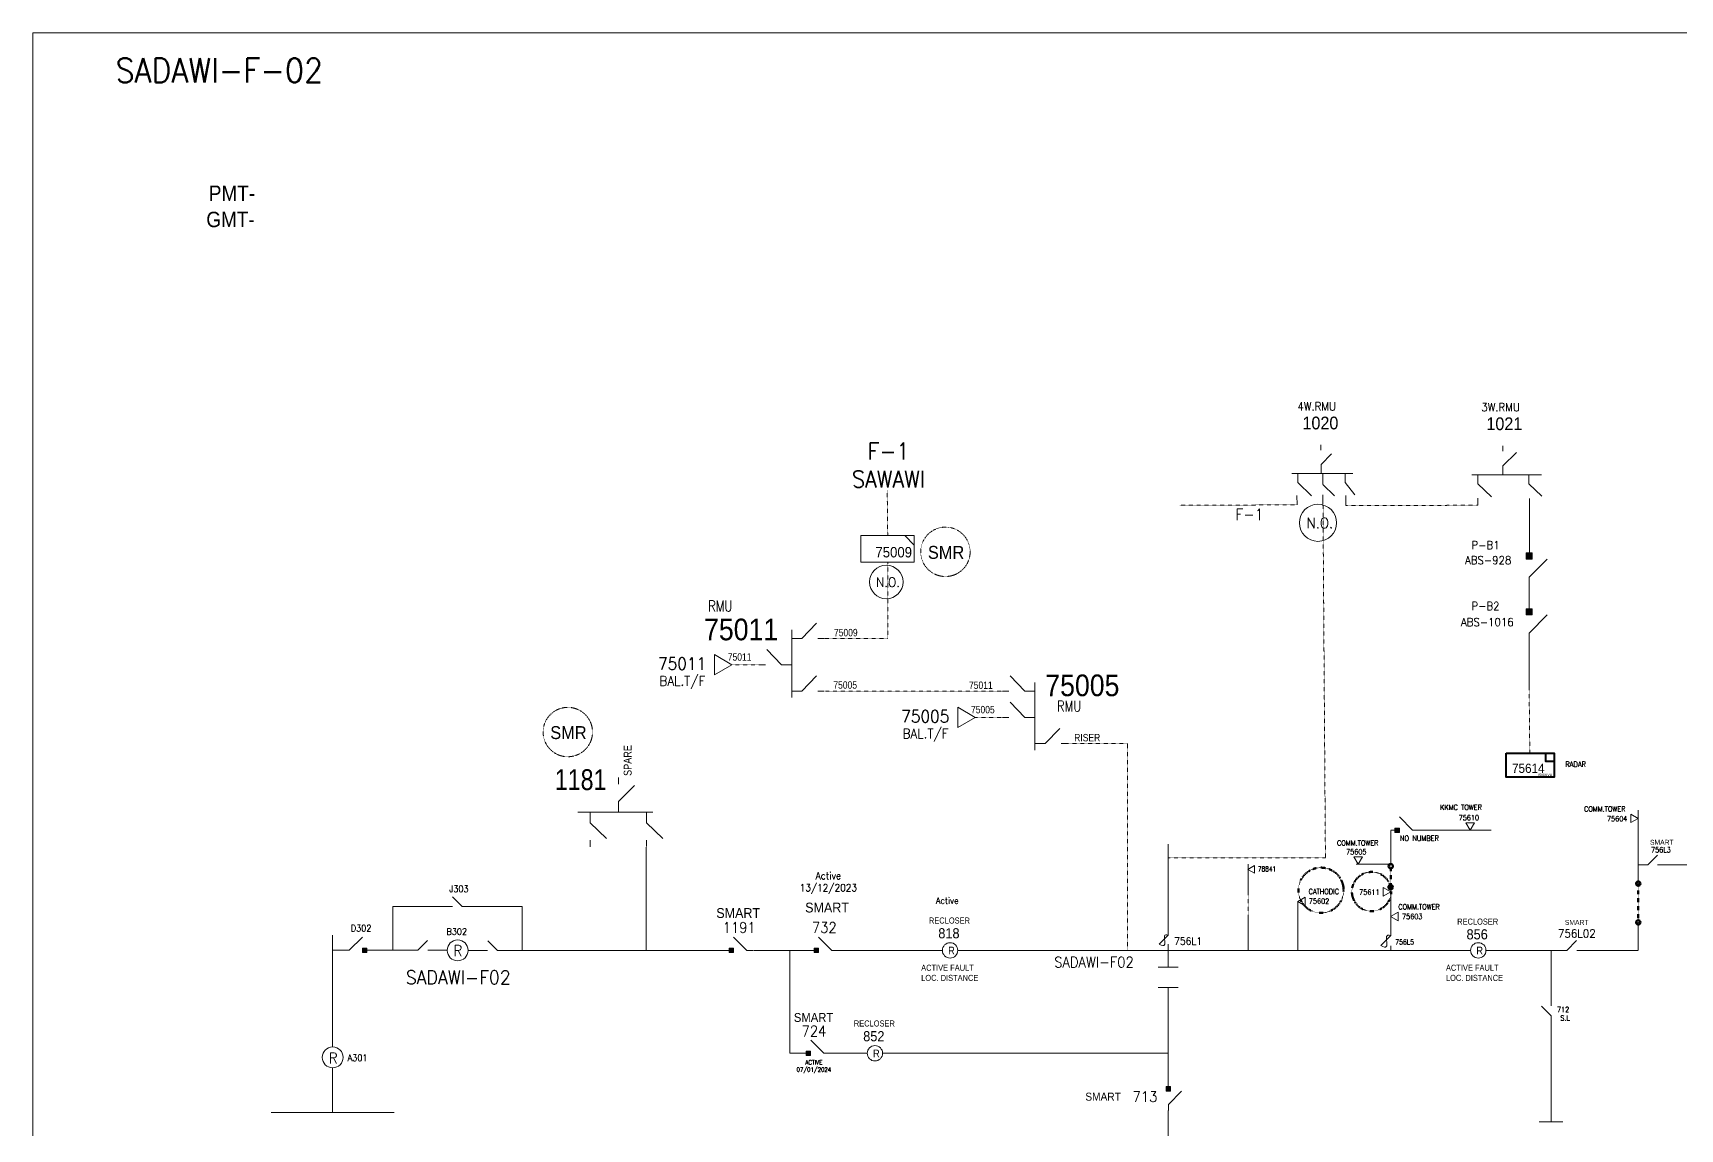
# Model space of a CAD drawing. Header units: metres. Extents: x 65984 to 144644, y -19036 to 23726.
# Drawn here: x 79820 to 80766, y 13950 to 14580 of the extents above; entities that cross this region are included whole.
import ezdxf
from ezdxf.enums import TextEntityAlignment as Align

# ---------------------------------------------------------------- set-up
doc = ezdxf.new("R2010")
doc.units = ezdxf.units.M
doc.header["$MEASUREMENT"] = 0
doc.linetypes.add('DGN Style 2', pattern=[0.023128, 0, -0.023128])
doc.linetypes.add('DGN Style 3', pattern=[0.013877, 0, -0.013877])
doc.layers.get('0').update_dxf_attribs({"color": 95, "lineweight": 40})
for name, color, linetype, lineweight in [('ABS NUMBER', 112, 'Continuous', 30), ('d_eos', 111, 'Continuous', 40), ('d_eos no', 121, 'Continuous', 40), ('d_fco text', 95, 'Continuous', 40), ('d_switch', 95, 'Continuous', 40), ('d_tf no', 6, 'Continuous', 40), ('d_ug cable', 95, 'Continuous', 40), ('d_unit sub', 7, 'Continuous', 40), ('EXI TRANS 3PH', 7, 'Continuous', 0), ('FDR  2  03', 240, 'Continuous', 40), ('FDR  2  05', 154, 'Continuous', 40), ('FDR  2  19', 172, 'Continuous', 40), ('FDR  3  01', 30, 'Continuous', 40), ('FDR  3  02', 251, 'Continuous', 40), ('FDR  4  02', 126, 'Continuous', 40), ('fedr no', 95, 'Continuous', 40), ('Level 37', 7, 'Continuous', 0), ('O H MAIN FEEDER', 4, 'Continuous', 100), ('REGULATOR', 5, 'Continuous', 40), ('RMU', 30, 'Continuous', 120), ('SW N O', 114, 'Continuous', 30)]:
    doc.layers.add(name, color=color, linetype=linetype, lineweight=lineweight)
doc.styles.add('NASKHF', font='naskhf.shx', dxfattribs={"height": 8})
doc.styles.add('Style-Arial', font='arial.ttf')
doc.styles.add('Style-ENGINEERING', font='ENGINEERING.shx')
doc.styles.add('Style-msdefault', font='msdefault.shx')
doc.styles.add('Style-STANDARD', font='STANDARD.shx')

# ---------------------------------------------------------------- blocks, each defined once
blk = doc.blocks.new('ABS2')
at = {"color": 0, "linetype": 'ByBlock', "lineweight": -2}
for q in [(-59.8, 87), (0, 0)]:
    blk.add_line((0, 27.2), q, dxfattribs=at)
at = {"color": 0, "linetype": 'ByBlock', "lineweight": -2, "flags": 128}
for points in [[(10, 87.2), (-10, 87.2), (-10, 107.2), (10, 107.2)], [(7.6, 99.3), (7.6, 99.3), (7.6, 99.3), (7.6, 99.3)]]:
    blk.add_lwpolyline(points, close=True, dxfattribs=at)
at = {"color": 0, "linetype": 'ByBlock', "lineweight": -2}
for points in [[(10, 87.2), (-10, 87.2), (10, 107.2), (-10, 107.2)], [(7.6, 99.3), (7.6, 99.3), (7.6, 99.3)]]:
    blk.add_solid(points, dxfattribs=at)
blk = doc.blocks.new('*U1212')
at = {"layer": 'FDR  2  05', "color": 6, "linetype": 'Continuous', "lineweight": 13}
blk.add_line((11.8, -11.2), (22.6, -11.2), dxfattribs=at)
at = {"layer": 'FDR  2  05', "color": 6, "linetype": 'Continuous', "lineweight": 13, "flags": 128}
blk.add_lwpolyline([(-22.6, -11.2), (-11, -11.2), (11.4, 11.2)], dxfattribs=at)
blk = doc.blocks.new('*U1399')
at = {"layer": 'FDR  2  05', "color": 2, "linetype": 'Continuous', "lineweight": 13}
blk.add_line((11.8, -11.2), (22.6, -11.2), dxfattribs=at)
at = {"layer": 'FDR  2  05', "color": 2, "linetype": 'Continuous', "lineweight": 13, "flags": 128}
blk.add_lwpolyline([(-22.6, -11.2), (-11, -11.2), (11.4, 11.2)], dxfattribs=at)
blk = doc.blocks.new('FUSE01')
at = {"color": 0, "linetype": 'ByBlock', "lineweight": -2}
blk.add_line((0, -17.15), (0, -22.55), dxfattribs=at)
at = {"color": 0, "linetype": 'ByBlock', "lineweight": -2, "flags": 128}
blk.add_lwpolyline([(0, 0.05), (0, -5.75), (-11.2, -16.95)], dxfattribs=at)
at = {"color": 0, "linetype": 'ByBlock', "lineweight": -2}
blk.add_open_spline([(-11.2, -16.95), (3.4, -25.35), (-11.6, -1.35), (0, -5.75)], degree=3, dxfattribs=at)
blk = doc.blocks.new('*U1401')
at = {"layer": 'REGULATOR', "color": 2, "linetype": 'Continuous', "lineweight": 13}
blk.add_circle((0, 0.1), 7.56, dxfattribs=at)
at = {"layer": 'ABS NUMBER', "color": 2, "lineweight": 13, "style": 'Style-ENGINEERING', "width": 0.9}
blk.add_text('R', height=7.56, dxfattribs=at).set_placement((-1.9, 3.7), align=Align.TOP_LEFT)
blk = doc.blocks.new('*U1059')
at = {"layer": 'REGULATOR', "color": 7, "linetype": 'Continuous', "lineweight": 13}
blk.add_circle((0, 0.1), 7.56, dxfattribs=at)
at = {"layer": 'ABS NUMBER', "color": 7, "lineweight": 13, "style": 'Style-ENGINEERING', "width": 0.9}
blk.add_text('R', height=7.56, dxfattribs=at).set_placement((-1.9, 3.7), align=Align.TOP_LEFT)
blk = doc.blocks.new('*U1402')
at = {"layer": 'FDR  4  02', "linetype": 'Continuous', "lineweight": 13}
blk.add_circle((0, 1.1), 20, dxfattribs=at)
at = {"layer": 'FDR  4  02', "linetype": 'Continuous', "lineweight": 13, "style": 'Style-STANDARD'}
blk.add_text('R', height=20.7, dxfattribs=at).set_placement((1, -0.4), align=Align.MIDDLE_CENTER)
blk = doc.blocks.new('*U1403')
at = {"layer": 'FDR  4  02', "linetype": 'Continuous', "lineweight": 13}
blk.add_circle((0, 0.6), 24.1, dxfattribs=at)
at = {"layer": 'FDR  4  02', "linetype": 'Continuous', "lineweight": 13, "style": 'Style-STANDARD'}
blk.add_text('R', height=25, dxfattribs=at).set_placement((0.4, 0), align=Align.MIDDLE_CENTER)
blk = doc.blocks.new('TRA1_816')
at = {"layer": 'EXI TRANS 3PH', "color": 6, "linetype": 'Continuous', "lineweight": 13, "flags": 128}
blk.add_lwpolyline([(10, -17), (0, 0), (-10, -17)], close=True, dxfattribs=at)
blk = doc.blocks.new('TRA1_815')
at = {"layer": 'EXI TRANS 3PH', "color": 6, "linetype": 'Continuous', "lineweight": 13, "xscale": 1.000046566207833, "yscale": 1.000046566207833, "zscale": 1.000046566207833, "rotation": 180}
blk.add_blockref('TRA1_816', (0, 0), dxfattribs=at)
blk = doc.blocks.new('TF3')
at = {"color": 0, "linetype": 'ByBlock', "lineweight": -2}
for p, q in [((11.3, 9), (18.3, 9)), ((18.3, 9), (18.3, 2))]:
    blk.add_line(p, q, dxfattribs=at)
at = {"color": 0, "linetype": 'ByBlock', "lineweight": -2, "flags": 128}
blk.add_lwpolyline([(18.3, 2), (11.3, 2), (11.3, 9)], dxfattribs=at)
at = {"color": 0, "linetype": 'ByBlock', "lineweight": -2}
blk.add_3dface([(-21.7, 9), (18.3, 9), (18.3, -11), (-21.7, -11)], dxfattribs=at)
blk = doc.blocks.new('TF_8')
at = {"color": 0, "linetype": 'ByBlock', "lineweight": -2}
blk.add_line((6.3, 4.95), (9.9, 1.35), dxfattribs=at)
blk.add_3dface([(-10.1, 4.95), (9.9, 4.95), (9.9, -5.05), (-10.1, -5.05)], dxfattribs=at)
blk = doc.blocks.new('TRA1_814')
at = {"layer": 'EXI TRANS 3PH', "color": 1, "linetype": 'Continuous', "lineweight": 13, "flags": 128}
blk.add_lwpolyline([(10, -17), (0, 0), (-10, -17)], close=True, dxfattribs=at)
blk = doc.blocks.new('TRA1_813')
at = {"layer": 'EXI TRANS 3PH', "color": 1, "linetype": 'Continuous', "lineweight": 13, "xscale": 1.000046566207833, "yscale": 1.000046566207833, "zscale": 1.000046566207833, "rotation": 180}
blk.add_blockref('TRA1_814', (0, 0), dxfattribs=at)
blk = doc.blocks.new('*U1326')
at = {"layer": 'd_eos', "color": 2, "linetype": 'Continuous', "lineweight": 13, "ltscale": 1.821262}
for p, q in [((-12.95, 12.1), (-12.95, 14.93)), ((11.34, 12.1), (11.34, 14.92)), ((-12.95, 4.66), (-5.94, 11.45)), ((11.34, 4.66), (18.34, 11.45)), ((14.01, 0.01), (-18.32, 0.01)), ((-12.95, 0.01), (-12.95, 4.66)), ((-0.8, 0.01), (-0.8, -4.64)), ((11.34, 0.01), (11.34, 4.66)), ((-0.8, -4.64), (6.2, -11.44)), ((-0.8, -12.09), (-0.8, -14.91))]:
    blk.add_line(p, q, dxfattribs=at)
blk = doc.blocks.new('*U893')
at = {"layer": 'SW N O', "color": 3, "lineweight": 13}
blk.add_circle((0, 0), 16.8, dxfattribs=at)
at = {"layer": 'SW N O', "color": 3, "lineweight": 13, "style": 'Style-STANDARD'}
blk.add_text('N.O.', height=9.6, dxfattribs=at).set_placement((1.7, -0.2), align=Align.MIDDLE_CENTER)

msp = doc.modelspace()

# ---------------------------------------------------------------- linework, layer by layer
at = {"layer": 'd_eos', "color": 7, "linetype": 'Continuous', "lineweight": 13, "ltscale": 0.928664}
for p, q in [((80559.88, 14339.77), (80559.88, 14342.94)), ((80560.08, 14331.68), (80566.13, 14337.74)), ((80664.44, 14339.19), (80664.44, 14342.36)), ((80664.45, 14330.85), (80672.29, 14338.47)), ((80543.32, 14326.44), (80578.32, 14326.45)), ((80546.75, 14326.44), (80546.75, 14321.23)), ((80560.08, 14326.47), (80560.08, 14331.68)), ((80561.15, 14320.21), (80561.07, 14326.39)), ((80573.98, 14326.44), (80573.98, 14321.23)), ((80646.7, 14325.74), (80686.63, 14325.74)), ((80650.13, 14325.74), (80650.13, 14320.53)), ((80664.44, 14325.64), (80664.44, 14330.85)), ((80546.75, 14321.23), (80554.6, 14313.61)), ((80561.17, 14320.18), (80567.75, 14313.53)), ((80573.98, 14321.23), (80579.51, 14314.1)), ((80650.13, 14320.53), (80657.98, 14312.91)), ((80679.42, 14320.51), (80686.84, 14313.32)), ((80546.18, 14313.82), (80546.29, 14308.31)), ((80561.19, 14309), (80561.18, 14314.22)), ((80574.28, 14313.79), (80574.37, 14308.04)), ((80650.13, 14312.18), (80650.15, 14308.14))]:
    msp.add_line(p, q, dxfattribs=at)
at = {"layer": 'd_eos', "color": 7, "linetype": 'Continuous', "lineweight": 13, "ltscale": 0.835797}
for p, q in [((80679.36, 14325.74), (80679.44, 14320.54)), ((80679.8, 14312), (80679.82, 14308.36))]:
    msp.add_line(p, q, dxfattribs=at)
at = {"layer": 'd_eos', "color": 7, "linetype": 'Continuous', "lineweight": 13, "ltscale": 1.031848}
for p, q in [((80261.82, 14231.66), (80270.28, 14240.38)), ((80256.03, 14197.58), (80256.02, 14236.48)), ((80256.03, 14231.65), (80261.82, 14231.66)), ((80271.09, 14231.66), (80274.61, 14231.66)), ((80250.23, 14216.53), (80241.77, 14225.25)), ((80240.96, 14216.53), (80237.44, 14216.53)), ((80256.03, 14216.53), (80250.23, 14216.53)), ((80256.03, 14201.4), (80261.82, 14201.4)), ((80261.82, 14201.4), (80270.28, 14210.12)), ((80271.09, 14201.4), (80274.61, 14201.4)), ((80380.66, 14201.4), (80377.14, 14201.4)), ((80389.93, 14201.4), (80381.47, 14210.12)), ((80395.72, 14201.39), (80389.93, 14201.39)), ((80395.73, 14167.32), (80395.72, 14206.22)), ((80389.93, 14186.27), (80381.47, 14194.99)), ((80380.66, 14186.27), (80377.14, 14186.27)), ((80395.73, 14186.27), (80389.93, 14186.27)), ((80401.52, 14171.14), (80409.98, 14179.86)), ((80395.73, 14171.14), (80401.52, 14171.14)), ((80410.79, 14171.14), (80414.31, 14171.14))]:
    msp.add_line(p, q, dxfattribs=at)
at = {"layer": 'd_ug cable', "color": 2, "linetype": 'DGN Style 3', "lineweight": 13}
for centre in [(80344.32, 14281.4), (80127.42, 14177.81)]:
    msp.add_circle(centre, 14.19, dxfattribs=at)
at = {"layer": 'd_ug cable', "color": 194, "linetype": 'DGN Style 2', "lineweight": 100}
for centre, radius in [((80560.06, 14086.87), 13.01), ((80589.08, 14086.13), 11.28)]:
    msp.add_circle(centre, radius, dxfattribs=at)
at = {"layer": 'FDR  2  05', "color": 94, "linetype": 'Continuous', "lineweight": 13}
for p, q in [((80679.79, 14280.27), (80679.79, 14308.3)), ((80679.59, 14248.6), (80679.59, 14262.77)), ((80679.59, 14202.6), (80679.59, 14230.64))]:
    msp.add_line(p, q, dxfattribs=at)
at = {"layer": 'FDR  2  05', "color": 6, "linetype": 'Continuous', "lineweight": 13}
for p, q in [((80742.3, 14101.5), (80742.3, 14132.89)), ((80600.07, 14121.39), (80604.22, 14121.39)), ((80600.09, 14101.83), (80600.11, 14121.26)), ((80614.84, 14121.39), (80657.72, 14121.39)), ((80518.19, 14084.63), (80518.2, 14101.95)), ((80580.21, 14101.83), (80600.07, 14101.83)), ((80600.07, 14063.28), (80600.07, 14088.66)), ((80546.76, 14052.34), (80546.76, 14080.37)), ((80518.19, 14052.34), (80518.19, 14072.66)), ((80472.31, 14052.38), (80472.31, 14054.47))]:
    msp.add_line(p, q, dxfattribs=at)
at = {"layer": 'FDR  2  05', "color": 6, "linetype": 'Continuous', "lineweight": 100}
for centre in [(80600.08, 14100.72), (80600.06, 14088.68), (80742.28, 14090.68), (80742.26, 14068.43)]:
    msp.add_circle(centre, 1.25, dxfattribs=at)
at = {"layer": 'FDR  2  19', "color": 1, "linetype": 'DGN Style 3', "lineweight": 13}
for p, q in [((80478.93, 14308.25), (80546.29, 14308.34)), ((80574.37, 14308.04), (80650.15, 14308.14)), ((80237.44, 14216.53), (80221.72, 14216.52)), ((80377.14, 14201.4), (80275.38, 14201.4)), ((80377.14, 14186.27), (80361.43, 14186.26))]:
    msp.add_line(p, q, dxfattribs=at)
at = {"layer": 'FDR  2  19', "color": 6, "linetype": 'DGN Style 3', "lineweight": 106}
for p, q in [((80600.09, 14088.86), (80600.09, 14101.83)), ((80742.28, 14068.44), (80742.3, 14090.69))]:
    msp.add_line(p, q, dxfattribs=at)
at = {"layer": 'FDR  2  19', "color": 6, "linetype": 'DGN Style 3', "lineweight": 13}
msp.add_line((80518.19, 14072.66), (80518.19, 14084.77), dxfattribs=at)
at = {"layer": 'FDR  2  19', "color": 1, "linetype": 'DGN Style 3', "lineweight": 13, "flags": 128}
for points in [[(80311.16, 14290.81), (80311.16, 14290.81), (80310.88, 14316.98)], [(80472.31, 14105.59), (80562.59, 14105.59), (80561.19, 14309)], [(80311.22, 14275.39), (80311.22, 14231.66), (80274.61, 14231.66)], [(80679.98, 14165.69), (80679.98, 14165.69), (80679.59, 14203.06)], [(80414.31, 14171.14), (80448.82, 14171.14), (80448.82, 14052.35)]]:
    msp.add_lwpolyline(points, dxfattribs=at)
at = {"layer": 'O H MAIN FEEDER', "color": 6, "lineweight": 13, "ltscale": 0.304429}
for p, q in [((80172.52, 14111.64), (80172.52, 14052.52)), ((80472.31, 14063.55), (80472.31, 14113.34)), ((80742.3, 14090.69), (80742.3, 14101.5)), ((80742.3, 14101.5), (80744.82, 14101.5)), ((80756.1, 14101.5), (80798.24, 14101.5)), ((80011.84, 14052.39), (80026.96, 14052.39)), ((80038.46, 14052.39), (80026.96, 14052.39)), ((80049.69, 14052.39), (80058.16, 14052.39)), ((80078.63, 14052.33), (80070.16, 14052.33)), ((80089.86, 14052.33), (80118.36, 14052.33)), ((80118.36, 14052.33), (80137.07, 14052.33)), ((80137.07, 14052.33), (80220.03, 14052.34)), ((80234.05, 14052.34), (80247.21, 14052.34)), ((80234.43, 14052.34), (80268.98, 14052.34)), ((80254.89, 14052.29), (80254.89, 13993.17)), ((80282.57, 14052.34), (80342.57, 14052.34)), ((80351.38, 14052.34), (80418.85, 14052.34)), ((80416.96, 14052.34), (80509.87, 14052.34)), ((80472.31, 14052.34), (80472.31, 14042.59)), ((80509.87, 14052.34), (80646, 14052.34)), ((80654.93, 14052.34), (80698.54, 14052.34)), ((80692.24, 14052.33), (80692.24, 14023.13)), ((80709.35, 14052.34), (80742.3, 14052.34)), ((80478.02, 14042.59), (80466.6, 14042.59)), ((80478.02, 14030.96), (80466.6, 14030.96)), ((80472.31, 14030.96), (80472.31, 13974.01)), ((80692.24, 14011.9), (80692.24, 13953.87)), ((80254.89, 13993.17), (80264.41, 13993.17)), ((80278.01, 13993.17), (80299.44, 13993.17)), ((80308.24, 13993.17), (80472.31, 13993.17)), ((80472.31, 13960.37), (80472.31, 13943.97)), ((80699.05, 13953.87), (80685.43, 13953.87))]:
    msp.add_line(p, q, dxfattribs=at)
at = {"layer": 'O H MAIN FEEDER', "lineweight": 13, "ltscale": 0.304429}
for p, q in [((79992.3, 14061.08), (79992.3, 13996.82)), ((79992.34, 14052.39), (79998.48, 14052.39)), ((80249.62, 14052.34), (80261.32, 14052.34)), ((79992.3, 13984.83), (79992.3, 13959.18)), ((80027.58, 13959.18), (79957.02, 13959.18))]:
    msp.add_line(p, q, dxfattribs=at)
at = {"layer": 'O H MAIN FEEDER', "color": 6, "lineweight": 13, "ltscale": 0.273986}
msp.add_line((80742.28, 14052.51), (80742.28, 14068.44), dxfattribs=at)
at = {"layer": 'O H MAIN FEEDER', "color": 140, "lineweight": 13, "ltscale": 0.498271, "flags": 128}
msp.add_lwpolyline([(79820.19, 13313.11), (79820.19, 14579.63), (81547.74, 14579.63), (81547.74, 13313.11)], close=True, dxfattribs=at)
at = {"layer": 'O H MAIN FEEDER', "color": 6, "lineweight": 13, "ltscale": 0.304429, "flags": 128}
for points in [[(80058.45, 14077.46), (80026.96, 14077.46)], [(80026.96, 14052.39), (80026.96, 14077.46)], [(80101.17, 14077.46), (80069.69, 14077.46)], [(80101.17, 14052.45), (80101.17, 14077.46)]]:
    msp.add_lwpolyline(points, dxfattribs=at)

# ---------------------------------------------------------------- block references
at = {"layer": 'd_eos', "color": 2, "linetype": 'Continuous', "lineweight": 13, "ltscale": 0.849632, "extrusion": (0, 0, -1), "xscale": 1.331, "yscale": 1.331, "zscale": 1.331, "rotation": 180.0000000000001}
msp.add_blockref('*U1326', (-80157.52, 14131.8), dxfattribs=at)
at = {"layer": 'd_unit sub', "color": 2, "linetype": 'Continuous', "lineweight": 13, "xscale": 1.533470680313094, "yscale": 1.533470680313094, "zscale": 1.006283101268789, "rotation": 359.9999999999999}
msp.add_blockref('TF_8', (80311.27, 14283.13), dxfattribs=at)
at = {"layer": 'd_unit sub', "color": 1, "linetype": 'Continuous', "lineweight": 40, "xscale": 0.6900618061434841, "yscale": 0.6900618061434841, "zscale": 0.2760435803400538, "rotation": 359.9999999999999}
msp.add_blockref('TF3', (80681.32, 14159.48), dxfattribs=at)
at = {"layer": 'EXI TRANS 3PH', "color": 1, "linetype": 'Continuous', "lineweight": 13, "extrusion": (0, 0, -1), "xscale": 0.5858162595875421, "yscale": 0.5870959823842185, "zscale": 0.5858162595875421, "rotation": 269.9922887923341}
for p in [(-80221.72, 14216.52), (-80361.43, 14186.26)]:
    msp.add_blockref('TRA1_813', p, dxfattribs=at)
at = {"layer": 'EXI TRANS 3PH', "color": 6, "linetype": 'Continuous', "lineweight": 13}
for p, xscale, yscale, zscale, rotation in [((80645.72, 14121.38), 0.2484432804949534, 0.2489860078851998, 0.2484432804949534, 359.9998128257428), ((80738.02, 14125.75), 0.2484432804949532, 0.2489860078852003, 0.2484432804949532, 329.9998128257428), ((80518.09, 14098.86), 0.2235989524454576, 0.2240874070966803, 0.2235989524454576, 269.9998128257428), ((80581.4, 14101.88), 0.2484432804949534, 0.2489860078851998, 0.2484432804949534, 359.9998128257428), ((80546.75, 14080.37), 0.2484432804949529, 0.2489860078852003, 0.2484432804949529, 269.9998128257428), ((80600.06, 14071.72), 0.2484432804949529, 0.2489860078852003, 0.2484432804949529, 269.9998128257428)]:
    msp.add_blockref('TRA1_815', p, dxfattribs=dict(at, xscale=xscale, yscale=yscale, zscale=zscale, rotation=rotation))
at = {"layer": 'EXI TRANS 3PH', "color": 6, "linetype": 'Continuous', "lineweight": 13, "extrusion": (0, 0, -1), "xscale": 0.2484432804949529, "yscale": 0.2489860078852004, "zscale": 0.2484432804949529, "rotation": 270.000187174212}
msp.add_blockref('TRA1_815', (-80600.08, 14086), dxfattribs=at)
at = {"layer": 'FDR  2  03', "color": 121, "linetype": 'Continuous', "lineweight": 13}
for p, xscale, yscale, zscale, rotation in [((80679.59, 14262.16), 0.1732589425026624, -0.1732589425026634, 0.4639877993179303, 179.9998128257428), ((80679.59, 14230.02), 0.1732589425026624, -0.1732589425026634, 0.4639877993179303, 179.9998128257428), ((79998.36, 14052.39), 0.1273363878880791, 0.1273363878880791, 0.2186401340495829, 270.0001871742572)]:
    msp.add_blockref('ABS2', p, dxfattribs=dict(at, xscale=xscale, yscale=yscale, zscale=zscale, rotation=rotation))
at = {"layer": 'FDR  2  03', "color": 6, "linetype": 'Continuous', "lineweight": 13, "xscale": 0.1273363878880791, "yscale": -0.1273363878880797, "zscale": 0.2186401340495829, "rotation": 269.9998128257428}
msp.add_blockref('ABS2', (80616.16, 14121.39), dxfattribs=at)
at = {"layer": 'FDR  2  03', "color": 2, "linetype": 'Continuous', "lineweight": 13, "yscale": -0.1273363878880797, "zscale": 0.2186401340495829}
for p, xscale, rotation in [((80233.67, 14052.34), 0.1273363878880791, 269.9998128257428), ((80282.57, 14052.34), 0.1273363878880791, 269.9998128257428), ((80278.01, 13993.17), 0.1273363878880791, 269.9998128257428), ((80472.39, 13960.36), 0.1273363878880792, 180.0002730902406)]:
    msp.add_blockref('ABS2', p, dxfattribs=dict(at, xscale=xscale, rotation=rotation))
at = {"layer": 'FDR  2  05', "color": 2, "linetype": 'Continuous', "lineweight": 13, "xscale": 0.2485470737529523, "yscale": 0.2485470737529523, "zscale": 0.2485470737529523}
for p in [(80750.49, 14104.29), (80704.05, 14055.13)]:
    msp.add_blockref('*U1399', p, dxfattribs=at)
at = {"layer": 'FDR  2  05', "color": 6, "linetype": 'Continuous', "lineweight": 13, "extrusion": (0, 0, -1), "xscale": 0.2485470737529523, "yscale": 0.2485470737529523, "zscale": 0.2485470737529523}
msp.add_blockref('*U1212', (-80064.06, 14080.25), dxfattribs=at)
at = {"layer": 'FDR  2  05', "color": 7, "linetype": 'Continuous', "lineweight": 13, "rotation": 359.9996256514858}
for p, xscale, yscale, zscale in [((80472.31, 14063.67), 0.4574238373699914, 0.4574238373699914, 0.785409502961193), ((80600.07, 14063.71), 0.5082487081888794, 0.5082487081888794, 0.8726772255124368)]:
    msp.add_blockref('FUSE01', p, dxfattribs=dict(at, xscale=xscale, yscale=yscale, zscale=zscale))
at = {"layer": 'FDR  2  05', "color": 6, "linetype": 'Continuous', "lineweight": 13, "xscale": 0.2485470737529523, "yscale": 0.2485470737529523, "zscale": 0.2485470737529523}
msp.add_blockref('*U1212', (80044.08, 14055.18), dxfattribs=at)
at = {"layer": 'FDR  2  05', "color": 6, "linetype": 'Continuous', "lineweight": 13, "extrusion": (0, 0, -1), "xscale": 0.2485470737529523, "yscale": 0.2485470737529523, "zscale": 0.2485470737529523, "rotation": 359.9999999999999}
msp.add_blockref('*U1212', (-80084.24, 14055.12), dxfattribs=at)
at = {"layer": 'FDR  2  05', "color": 6, "linetype": 'Continuous', "lineweight": 13, "xscale": 0.2485470737529521, "yscale": 0.2485470737529521, "zscale": 0.2485470737529521, "rotation": 90}
msp.add_blockref('*U1212', (80689.46, 14017.52), dxfattribs=at)
at = {"layer": 'FDR  4  02', "linetype": 'Continuous', "lineweight": 13}
for name, p, xscale, yscale, zscale in [('*U1403', (80064.16, 14052.19), 0.2485470737529523, 0.2485470737529523, 0.2485470737529523), ('*U1402', (79992.36, 13990.5), 0.2999284268025317, 0.2999284268025317, 0.2999284268025317)]:
    msp.add_blockref(name, p, dxfattribs=dict(at, xscale=xscale, yscale=yscale, zscale=zscale))
at = {"layer": 'REGULATOR', "color": 2, "linetype": 'Continuous', "lineweight": 13, "xscale": 0.5824017097391738, "yscale": 0.5824017097391738, "zscale": 0.5824017097391738}
msp.add_blockref('*U1401', (80346.98, 14052.28), dxfattribs=at)
at = {"layer": 'REGULATOR', "color": 7, "linetype": 'Continuous', "lineweight": 13, "xscale": 0.5824017097391738, "yscale": 0.5824017097391738, "zscale": 0.5824017097391738}
for p in [(80650.41, 14052.28), (80303.85, 13993.11)]:
    msp.add_blockref('*U1059', p, dxfattribs=at)
at = {"layer": 'SW N O', "color": 3, "lineweight": 13}
for p, xscale, yscale, zscale in [((80558.32, 14298.08), 0.635590222962781, 0.635590222962781, 0.635590222962781), ((80310.36, 14264.07), 0.5720312006665029, 0.5720312006665029, 0.5720312006665029)]:
    msp.add_blockref('*U893', p, dxfattribs=dict(at, xscale=xscale, yscale=yscale, zscale=zscale))

# ---------------------------------------------------------------- texts
at = {"layer": 'ABS NUMBER', "color": 2, "lineweight": 13, "style": 'Style-Arial', "width": 0.9}
msp.add_text('818', height=5.824, dxfattribs=at).set_placement((80340.22, 14065.08), align=Align.TOP_LEFT)
at = {"layer": 'ABS NUMBER', "color": 7, "lineweight": 13, "style": 'Style-Arial', "width": 0.9}
for s, p in [('856', (80643.65, 14064.46)), ('852', (80297.09, 14005.91))]:
    msp.add_text(s, height=5.824, dxfattribs=at).set_placement(p, align=Align.TOP_LEFT)
at = {"layer": 'd_eos no', "color": 7, "linetype": 'Continuous', "lineweight": 13, "style": 'Style-Arial', "width": 0.88}
for s, height, p in [('PMT-', 8.843, (79921.22, 14491.93)), ('GMT-', 8.843, (79919.78, 14476.84)), ('75011', 12.457, (80205.68, 14243.01)), ('75005', 12.457, (80401.68, 14210.88))]:
    msp.add_text(s, height=height, dxfattribs=at).set_placement(p, align=Align.TOP_LEFT)
at = {"layer": 'd_eos no', "color": 2, "linetype": 'Continuous', "lineweight": 13, "style": 'Style-msdefault', "width": 0.833333}
msp.add_text('1181', height=11.979, dxfattribs=at).set_placement((80119.93, 14144.46))
at = {"layer": 'd_fco text', "color": 2, "linetype": 'Continuous', "lineweight": 13, "style": 'Style-msdefault', "width": 0.916667}
msp.add_text('RECLOSER', height=3.494, dxfattribs=at).set_placement((80334.85, 14071.24), align=Align.TOP_LEFT)
at = {"layer": 'd_fco text', "color": 7, "linetype": 'Continuous', "lineweight": 13, "style": 'Style-msdefault', "width": 0.916667}
for p in [(80638.28, 14070.62), (80291.71, 14012.07)]:
    msp.add_text('RECLOSER', height=3.494, dxfattribs=at).set_placement(p, align=Align.TOP_LEFT)
at = {"layer": 'd_fco text', "color": 1, "linetype": 'Continuous', "lineweight": 13, "char_height": 3.4944, "attachment_point": 1, "style": 'NASKHF'}
for insert in [(80330.4, 14044.09), (80631.82, 14044.09)]:
    msp.add_mtext('\\Fmsdefault;\\H1x;\\W0.916667;ACTIVE FAULT \\PLOC. DISTANCE', dxfattribs=dict(at, insert=insert))
at = {"layer": 'd_switch', "color": 7, "linetype": 'Continuous', "lineweight": 13, "style": 'Style-ENGINEERING', "width": 0.857143}
msp.add_text('75009', height=4.273, dxfattribs=at).set_placement((80293.9, 14237.11), align=Align.TOP_RIGHT)
for s, p in [('75011', (80219.3, 14223.1)), ('75005', (80359, 14192.84))]:
    msp.add_text(s, height=4.273, dxfattribs=at).set_placement(p, align=Align.TOP_LEFT)
for s, p in [('75005', (80293.55, 14202.72)), ('RISER', (80433.25, 14172.46))]:
    msp.add_text(s, height=4.273, dxfattribs=at).set_placement(p, align=Align.RIGHT)
msp.add_text('75011', height=4.273, rotation=0.00752, dxfattribs=at).set_placement((80357.85, 14206.85), align=Align.TOP_LEFT)
msp.add_text('SPARE', height=4.565, rotation=90, dxfattribs=at).set_placement((80159.51, 14170.33), align=Align.TOP_RIGHT)
at = {"layer": 'd_tf no', "color": 7, "linetype": 'Continuous', "lineweight": 13, "style": 'Style-msdefault', "width": 0.945946}
for s, p in [('1020', (80549.4, 14359.1)), ('1021', (80655.05, 14358.65))]:
    msp.add_text(s, height=7.328, dxfattribs=at).set_placement(p, align=Align.TOP_LEFT)
at = {"layer": 'd_tf no', "color": 2, "linetype": 'Continuous', "lineweight": 13, "style": 'Style-msdefault', "width": 0.945946}
msp.add_text('75009', height=5.972, dxfattribs=at).set_placement((80325.12, 14284.16), align=Align.TOP_RIGHT)
at = {"layer": 'd_tf no', "color": 1, "linetype": 'Continuous', "lineweight": 40, "style": 'Style-msdefault', "width": 0.945946}
for p in [(80334.25, 14284.79), (80117.34, 14181.2)]:
    msp.add_text('SMR', height=7.431, dxfattribs=at).set_placement(p, align=Align.TOP_LEFT)
at = {"layer": 'd_tf no', "color": 13, "linetype": 'Continuous', "lineweight": 40, "style": 'Style-msdefault', "width": 0.945946}
msp.add_text('75614', height=5.314, dxfattribs=at).set_placement((80669.78, 14159.64), align=Align.TOP_LEFT)
at = {"layer": 'd_tf no', "color": 7, "linetype": 'Continuous', "lineweight": 40, "style": 'Style-msdefault', "width": 0.945946}
msp.add_text('1500KVA', height=1.461, dxfattribs=at).set_placement((80684.28, 14153.94), align=Align.TOP_LEFT)
at = {"layer": 'd_tf no', "color": 2, "linetype": 'Continuous', "lineweight": 40, "attachment_point": 1, "style": 'NASKHF'}
for insert, char_height in [((80749.02, 14115.87), 2.8176), ((80263.76, 14079.78), 5.674), ((80212.72, 14076.64), 5.674), ((80700.13, 14069.82), 2.8176), ((80257.26, 14016.32), 5.1066), ((80424.7, 13970.56), 4.5959)]:
    msp.add_mtext('\\Fmsdefault;\\H1x;\\W0.947368;SMART', dxfattribs=dict(at, insert=insert, char_height=char_height))
at = {"layer": 'FDR  3  01', "color": 6, "linetype": 'Continuous', "lineweight": 13, "style": 'Style-STANDARD'}
msp.add_text('NO NUMBER', height=3.03, rotation=359.99981, dxfattribs=at).set_placement((80616.58, 14116.75), align=Align.MIDDLE_CENTER)
at = {"layer": 'FDR  3  01', "color": 2, "linetype": 'Continuous', "lineweight": 13, "style": 'Style-STANDARD'}
for s, p in [('1191', (80225.84, 14065.51)), ('732', (80274.74, 14065.51)), ('724', (80268.81, 14005.94)), ('713', (80458.94, 13968.28))]:
    msp.add_text(s, height=6.059, rotation=359.99981, dxfattribs=at).set_placement(p, align=Align.MIDDLE_CENTER)
at = {"layer": 'FDR  3  02', "color": 2, "linetype": 'Continuous', "lineweight": 13, "attachment_point": 5, "rotation": 359.99981, "style": 'Style-STANDARD'}
for s, insert, char_height in [('756L3\\P\\P', (80755.28, 14107.62), 2.983), ('756L02\\P\\P', (80706.99, 14058.08), 4.738)]:
    msp.add_mtext(s, dxfattribs=dict(at, insert=insert, char_height=char_height))
at = {"layer": 'FDR  3  02', "color": 6, "linetype": 'Continuous', "lineweight": 13, "attachment_point": 5, "style": 'Style-STANDARD'}
for s, insert, char_height, rotation in [('J303\\P', (80064.86, 14087.69), 3.728, 359.99981), ('B302\\P', (80063.64, 14063.12), 3.728, 0.00019), ('712\\P', (80699.12, 14018.33), 2.983, 359.99981), ('S.L\\P', (80700.28, 14013.45), 2.983, 359.99981)]:
    msp.add_mtext(s, dxfattribs=dict(at, insert=insert, char_height=char_height, rotation=rotation))
at = {"layer": 'FDR  3  02', "color": 94, "linetype": 'Continuous', "lineweight": 13, "char_height": 3.728, "attachment_point": 5, "rotation": 359.99981, "style": 'Style-STANDARD'}
for s, insert in [('D302\\P', (80008.7, 14065.11)), ('A301\\P', (80006.66, 13990.59))]:
    msp.add_mtext(s, dxfattribs=dict(at, insert=insert))
at = {"layer": 'FDR  3  02', "color": 7, "linetype": 'Continuous', "lineweight": 13, "attachment_point": 5, "rotation": 359.99981, "style": 'Style-STANDARD'}
for s, insert, char_height in [('756L1^J', (80483.7, 14057.69), 4.238), ('756L5\\P\\P', (80608.08, 14054.77), 2.863)]:
    msp.add_mtext(s, dxfattribs=dict(at, insert=insert, char_height=char_height))
at = {"layer": 'FDR  4  02', "color": 131, "linetype": 'Continuous', "lineweight": 13, "attachment_point": 5, "style": 'Style-STANDARD'}
for s, insert, char_height, rotation in [('Active\\P13/12/2023', (80277.08, 14091.09), 4.137, 359.99944), ('Active', (80345.36, 14080.95), 3.723, 359.99944), ('SADAWI-F02', (80064.49, 14036.83), 7.989, 359.99981), ('ACTIVE\\P07/01/2024', (80268.77, 13985.46), 2.496, 359.99944)]:
    msp.add_mtext(s, dxfattribs=dict(at, insert=insert, char_height=char_height, rotation=rotation))
at = {"layer": 'FDR  4  02', "color": 7, "linetype": 'Continuous', "lineweight": 13, "insert": (80429.67, 14045.58), "char_height": 6.053, "attachment_point": 5, "rotation": 359.99981, "style": 'Style-STANDARD'}
msp.add_mtext('SADAWI-F02', dxfattribs=at)
at = {"layer": 'fedr no', "color": 6, "linetype": 'Continuous', "lineweight": 13, "insert": (79927.21, 14558.13), "char_height": 13.9268, "attachment_point": 5, "style": 'Style-STANDARD'}
msp.add_mtext('SADAWI-F-02', dxfattribs=at)
at = {"layer": 'Level 37', "color": 7, "linetype": 'Continuous', "lineweight": 13, "style": 'Style-STANDARD', "width": 0.854701}
for p in [(80215.01, 14250.24), (80415.35, 14192.72)]:
    msp.add_text('RMU', height=6.22, dxfattribs=at).set_placement(p, align=Align.MIDDLE_CENTER)
at = {"layer": 'RMU', "color": 6, "linetype": 'Continuous', "lineweight": 13, "attachment_point": 5, "style": 'Style-STANDARD'}
for s, insert, char_height, rotation in [('4W.RMU', (80557.58, 14364.97), 4.693, 359.99981), ('3W.RMU', (80663.23, 14364.52), 4.693, 359.99981), ('P-B1', (80654.54, 14285.25), 4.693, 359.99981), ('P-B2', (80654.54, 14250.27), 4.693, 359.99981), ('75011', (80193.04, 14217.16), 7.074, 0.00771), ('\\H1.04778x;BAL.T/F', (80193.22, 14206.28), 5.2906, 0.00771), ('75005', (80332.74, 14186.9), 7.074, 0.00771), ('\\H1.04778x;BAL.T/F', (80332.92, 14176.02), 5.2906, 0.00771), ('\\H1.04778x;KKMC TOWER', (80640.47, 14134.54), 2.8632, 359.99981), ('\\H1.04778x;COMM.TOWER', (80723.05, 14133.59), 2.8632, 359.99981), ('\\H1.04778x;75610', (80644.98, 14128.62), 2.8632, 359.99981), ('\\H1.04778x;75604\\P', (80730.18, 14128), 2.8632, 359.99981), ('\\H1.04778x;COMM.TOWER', (80581.15, 14114.04), 2.8632, 359.99981), ('\\H1.04778x;75605^J', (80580.31, 14109.01), 2.8632, 359.99981), ('\\H1.04778x;78841', (80529.04, 14099.1), 2.5769, 359.99981), ('\\H1.04778x;CATHODIC', (80561.65, 14086.18), 2.8632, 359.99981), ('\\H1.04778x;75602^J', (80558.92, 14080.64), 2.8632, 359.99981), ('75611', (80587.83, 14085.84), 3, 359.99981), ('\\H1.04778x;COMM.TOWER', (80616.35, 14077.35), 2.8632, 359.99981), ('\\H1.04778x;75603^J', (80612.46, 14071.82), 2.8632, 359.99981)]:
    msp.add_mtext(s, dxfattribs=dict(at, insert=insert, char_height=char_height, rotation=rotation))
at = {"layer": 'RMU', "color": 55, "linetype": 'Continuous', "lineweight": 13, "insert": (80311.66, 14331.23), "char_height": 9.622, "attachment_point": 5, "rotation": 359.99981, "style": 'Style-STANDARD'}
msp.add_mtext('F-1\\PSAWAWI', dxfattribs=at)
at = {"layer": 'RMU', "color": 2, "linetype": 'Continuous', "lineweight": 13, "insert": (80518.94, 14302.85), "char_height": 6.499, "attachment_point": 5, "rotation": 359.99981, "style": 'Style-STANDARD'}
msp.add_mtext('F-1', dxfattribs=at)
at = {"layer": 'RMU', "color": 7, "linetype": 'Continuous', "lineweight": 13, "attachment_point": 5, "rotation": 359.99981, "style": 'Style-STANDARD'}
for s, insert, char_height in [('ABS-928', (80656.07, 14276.6), 4.693), ('ABS-1016', (80655.57, 14241.01), 4.693), ('RADAR', (80706.32, 14159.3), 3.061)]:
    msp.add_mtext(s, dxfattribs=dict(at, insert=insert, char_height=char_height))

doc.saveas('drawing.dxf')
